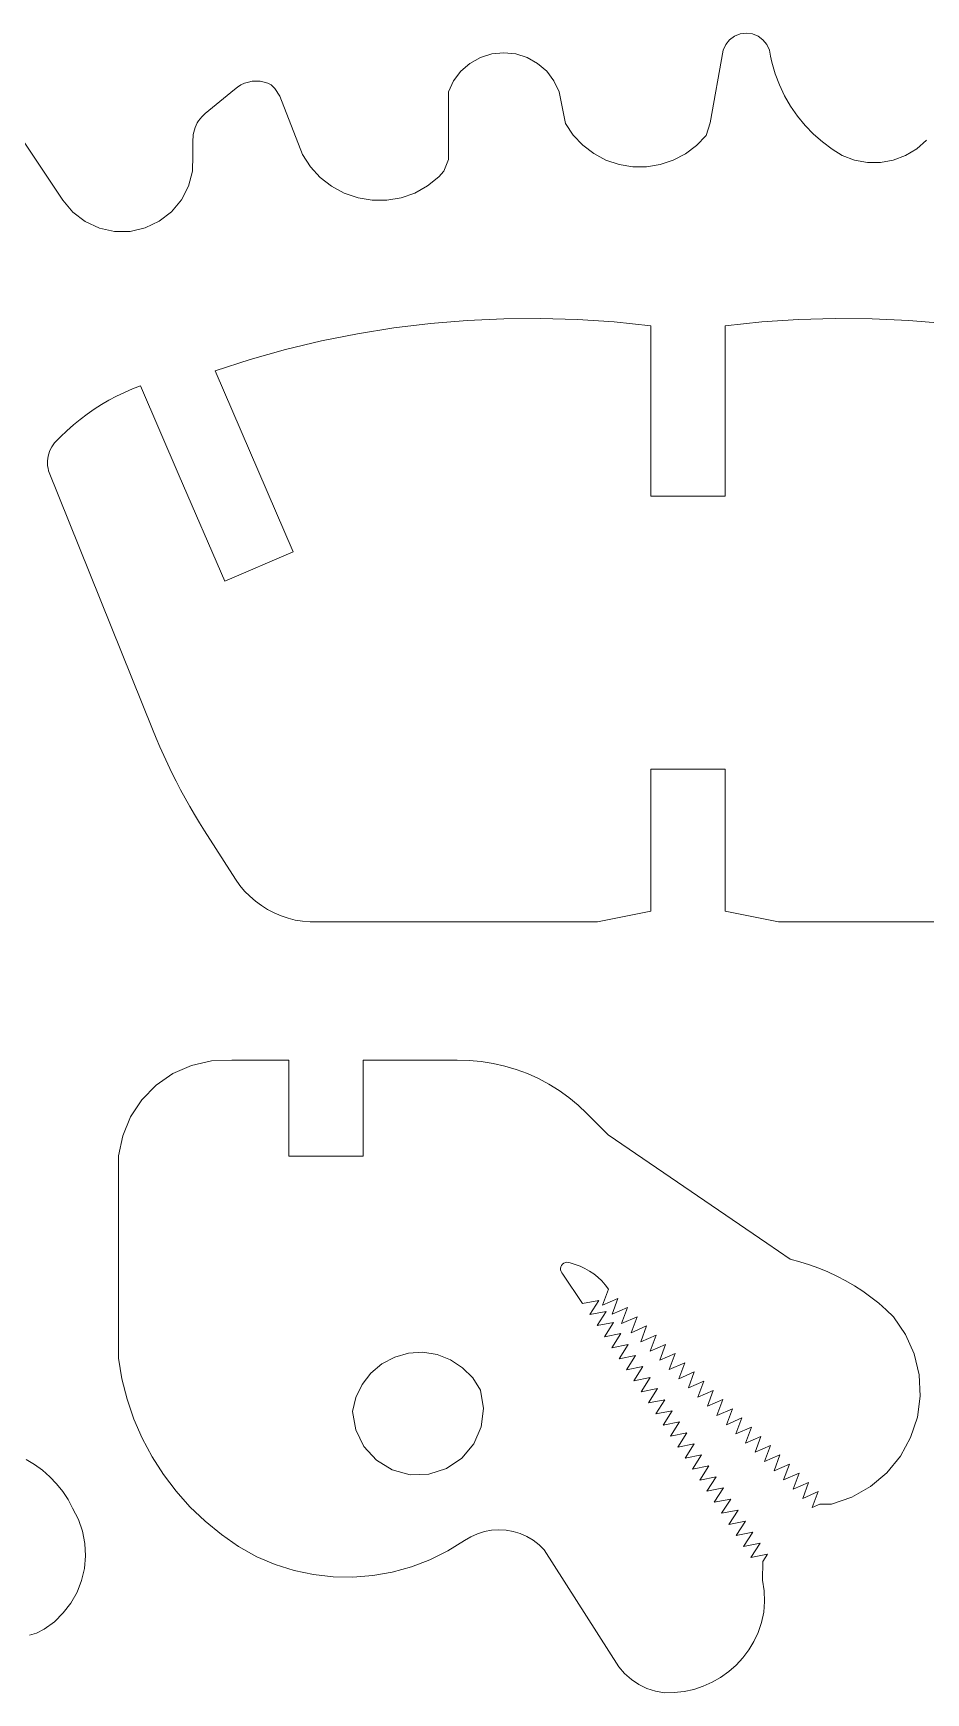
# Model space of a CAD drawing. Header units: millimetres. Extents: x -233 to 120, y -19 to 188.
# Drawn here: x -43.2 to -11.7, y 40.7 to 99.2 of the extents above; entities that cross this region are included whole.
import ezdxf

# ---------------------------------------------------------------- set-up
doc = ezdxf.new("R2010")
doc.units = ezdxf.units.MM
doc.header["$MEASUREMENT"] = 0
doc.layers.add('Layer 1', color=7, linetype='Continuous')

msp = doc.modelspace()

# ---------------------------------------------------------------- linework, layer by layer
at = {"layer": 'Layer 1', "lineweight": 9}
for points in [[(-18.7731, 98.7685), (-18.7731, 98.7685), (-18.6368, 98.9361), (-18.6368, 98.9361)], [(-18.6368, 98.9361), (-18.6368, 98.9361), (-18.4627, 99.0641), (-18.4627, 99.0641)], [(-18.4627, 99.0641), (-18.4627, 99.0641), (-18.262, 99.1444), (-18.262, 99.1444)], [(-18.262, 99.1444), (-18.262, 99.1444), (-18.0477, 99.1717), (-18.0477, 99.1717)], [(-18.0477, 99.1717), (-18.0477, 99.1717), (-17.8333, 99.1444), (-17.8333, 99.1444)], [(-17.8333, 99.1444), (-17.8333, 99.1444), (-17.6327, 99.0641), (-17.6327, 99.0641)], [(-17.6327, 99.0641), (-17.6327, 99.0641), (-17.4586, 98.9361), (-17.4586, 98.9361)], [(-17.4586, 98.9361), (-17.4586, 98.9361), (-17.3223, 98.7685), (-17.3223, 98.7685)], [(-27.783, 98.1067), (-27.783, 98.1067), (-27.4141, 98.3139), (-27.4141, 98.3139)], [(-27.4141, 98.3139), (-27.4141, 98.3139), (-27.0108, 98.4417), (-27.0108, 98.4417)], [(-27.0108, 98.4417), (-27.0108, 98.4417), (-26.5899, 98.485), (-26.5899, 98.485)], [(-26.5899, 98.485), (-26.5899, 98.485), (-26.1691, 98.4417), (-26.1691, 98.4417)], [(-26.1691, 98.4417), (-26.1691, 98.4417), (-25.7658, 98.3139), (-25.7658, 98.3139)], [(-25.7658, 98.3139), (-25.7658, 98.3139), (-25.3969, 98.1067), (-25.3969, 98.1067)], [(-19.317, 96.0103), (-19.317, 96.0103), (-18.8631, 98.572), (-18.8631, 98.572)], [(-18.8631, 98.572), (-18.8631, 98.572), (-18.7731, 98.7685), (-18.7731, 98.7685)], [(-17.3223, 98.7685), (-17.3223, 98.7685), (-17.2323, 98.572), (-17.2323, 98.572)], [(-17.2323, 98.572), (-17.2323, 98.572), (-17.1946, 98.3592), (-17.1946, 98.3592)], [(-17.1946, 98.3592), (-17.1946, 98.3592), (-17.1511, 98.15), (-17.1511, 98.15)], [(-28.3579, 97.4919), (-28.3579, 97.4919), (-28.102, 97.8288), (-28.102, 97.8288)], [(-28.102, 97.8288), (-28.102, 97.8288), (-27.783, 98.1067), (-27.783, 98.1067)], [(-25.3969, 98.1067), (-25.3969, 98.1067), (-25.0779, 97.8288), (-25.0779, 97.8288)], [(-25.0779, 97.8288), (-25.0779, 97.8288), (-24.822, 97.4919), (-24.822, 97.4919)], [(-17.1511, 98.15), (-17.1511, 98.15), (-17.0318, 97.7436), (-17.0318, 97.7436)], [(-17.0318, 97.7436), (-17.0318, 97.7436), (-16.8803, 97.348), (-16.8803, 97.348)], [(-37.1051, 96.3418), (-37.1051, 96.3418), (-36.0774, 97.185), (-36.0774, 97.185)], [(-36.0774, 97.185), (-36.0774, 97.185), (-35.9683, 97.2737), (-35.9683, 97.2737)], [(-35.9683, 97.2737), (-35.9683, 97.2737), (-35.8489, 97.3482), (-35.8489, 97.3482)], [(-35.8489, 97.3482), (-35.8489, 97.3482), (-35.7213, 97.4073), (-35.7213, 97.4073)], [(-35.7213, 97.4073), (-35.7213, 97.4073), (-35.5873, 97.4502), (-35.5873, 97.4502)], [(-35.5873, 97.4502), (-35.5873, 97.4502), (-35.4491, 97.4763), (-35.4491, 97.4763)], [(-35.4491, 97.4763), (-35.4491, 97.4763), (-35.3087, 97.485), (-35.3087, 97.485)], [(-35.3087, 97.485), (-35.3087, 97.485), (-35.1683, 97.4763), (-35.1683, 97.4763)], [(-35.1683, 97.4763), (-35.1683, 97.4763), (-35.0301, 97.4502), (-35.0301, 97.4502)], [(-35.0301, 97.4502), (-35.0301, 97.4502), (-34.8961, 97.4073), (-34.8961, 97.4073)], [(-34.8961, 97.4073), (-34.8961, 97.4073), (-34.7865, 97.3565), (-34.7865, 97.3565)], [(-34.7865, 97.3565), (-34.7865, 97.3565), (-34.6577, 97.2277), (-34.6577, 97.2277)], [(-34.4795, 96.9549), (-34.4795, 96.9549), (-34.6577, 97.2277), (-34.6577, 97.2277)], [(-28.5399, 97.11), (-28.5399, 97.11), (-28.3579, 97.4919), (-28.3579, 97.4919)], [(-28.5399, 94.7272), (-28.5399, 94.7272), (-28.5399, 97.11), (-28.5399, 97.11)], [(-24.822, 97.4919), (-24.822, 97.4919), (-24.6399, 97.11), (-24.6399, 97.11)], [(-24.6399, 97.11), (-24.6399, 97.11), (-24.4149, 95.985), (-24.4149, 95.985)], [(-16.8803, 97.348), (-16.8803, 97.348), (-16.6975, 96.9659), (-16.6975, 96.9659)], [(-34.4795, 96.9549), (-34.4795, 96.9549), (-33.6774, 94.8975), (-33.6774, 94.8975)], [(-16.6975, 96.9659), (-16.6975, 96.9659), (-16.4847, 96.5997), (-16.4847, 96.5997)], [(-16.4847, 96.5997), (-16.4847, 96.5997), (-16.2431, 96.2518), (-16.2431, 96.2518)], [(-37.4602, 95.8505), (-37.4602, 95.8505), (-37.4258, 95.931), (-37.4258, 95.931)], [(-37.4258, 95.931), (-37.4258, 95.931), (-37.3854, 96.0087), (-37.3854, 96.0087)], [(-37.3854, 96.0087), (-37.3854, 96.0087), (-37.3395, 96.0832), (-37.3395, 96.0832)], [(-37.3395, 96.0832), (-37.3395, 96.0832), (-37.2882, 96.1542), (-37.2882, 96.1542)], [(-37.2882, 96.1542), (-37.2882, 96.1542), (-37.2318, 96.2211), (-37.2318, 96.2211)], [(-37.2318, 96.2211), (-37.2318, 96.2211), (-37.1707, 96.2838), (-37.1707, 96.2838)], [(-37.1707, 96.2838), (-37.1707, 96.2838), (-37.1051, 96.3418), (-37.1051, 96.3418)], [(-24.4149, 95.985), (-24.4149, 95.985), (-24.1429, 95.5806), (-24.1429, 95.5806)], [(-19.4649, 95.5725), (-19.4649, 95.5725), (-19.317, 96.0103), (-19.317, 96.0103)], [(-16.2431, 96.2518), (-16.2431, 96.2518), (-15.9744, 95.9244), (-15.9744, 95.9244)], [(-15.9744, 95.9244), (-15.9744, 95.9244), (-15.6802, 95.6196), (-15.6802, 95.6196)], [(-43.5533, 95.4425), (-43.5533, 95.4425), (-42.1176, 93.289), (-42.1176, 93.289)], [(-37.5399, 95.4225), (-37.5399, 95.4225), (-37.5367, 95.51), (-37.5367, 95.51)], [(-37.5399, 94.86), (-37.5399, 94.86), (-37.5399, 95.4225), (-37.5399, 95.4225)], [(-37.5367, 95.51), (-37.5367, 95.51), (-37.5271, 95.597), (-37.5271, 95.597)], [(-37.5271, 95.597), (-37.5271, 95.597), (-37.511, 95.6831), (-37.511, 95.6831)], [(-37.511, 95.6831), (-37.511, 95.6831), (-37.4887, 95.7677), (-37.4887, 95.7677)], [(-37.4887, 95.7677), (-37.4887, 95.7677), (-37.4602, 95.8505), (-37.4602, 95.8505)], [(-24.1429, 95.5806), (-24.1429, 95.5806), (-23.809, 95.2256), (-23.809, 95.2256)], [(-19.8001, 95.2187), (-19.8001, 95.2187), (-19.4649, 95.5725), (-19.4649, 95.5725)], [(-15.6802, 95.6196), (-15.6802, 95.6196), (-15.3625, 95.3394), (-15.3625, 95.3394)], [(-15.3625, 95.3394), (-15.3625, 95.3394), (-15.0234, 95.0857), (-15.0234, 95.0857)], [(-12.0452, 95.0969), (-12.0452, 95.0969), (-11.7, 95.401), (-11.7, 95.401)], [(-37.5598, 94.3137), (-37.5598, 94.3137), (-37.5399, 94.86), (-37.5399, 94.86)], [(-33.6774, 94.8975), (-33.6774, 94.8975), (-33.4014, 94.4683), (-33.4014, 94.4683)], [(-23.809, 95.2256), (-23.809, 95.2256), (-23.4219, 94.9294), (-23.4219, 94.9294)], [(-23.4219, 94.9294), (-23.4219, 94.9294), (-22.9919, 94.6999), (-22.9919, 94.6999)], [(-20.619, 94.6959), (-20.619, 94.6959), (-20.1883, 94.9238), (-20.1883, 94.9238)], [(-20.1883, 94.9238), (-20.1883, 94.9238), (-19.8001, 95.2187), (-19.8001, 95.2187)], [(-15.0234, 95.0857), (-15.0234, 95.0857), (-14.6649, 94.86), (-14.6649, 94.86)], [(-14.6649, 94.86), (-14.6649, 94.86), (-14.2347, 94.6974), (-14.2347, 94.6974)], [(-12.8697, 94.6973), (-12.8697, 94.6973), (-12.4394, 94.8598), (-12.4394, 94.8598)], [(-12.4394, 94.8598), (-12.4394, 94.8598), (-12.0452, 95.0969), (-12.0452, 95.0969)], [(-37.6977, 93.7847), (-37.6977, 93.7847), (-37.5598, 94.3137), (-37.5598, 94.3137)], [(-33.4014, 94.4683), (-33.4014, 94.4683), (-33.0578, 94.091), (-33.0578, 94.091)], [(-28.8809, 94.1053), (-28.8809, 94.1053), (-28.7018, 94.3048), (-28.7018, 94.3048)], [(-28.7018, 94.3048), (-28.7018, 94.3048), (-28.5399, 94.7272), (-28.5399, 94.7272)], [(-22.9919, 94.6999), (-22.9919, 94.6999), (-22.5304, 94.5432), (-22.5304, 94.5432)], [(-22.5304, 94.5432), (-22.5304, 94.5432), (-22.0496, 94.4634), (-22.0496, 94.4634)], [(-22.0496, 94.4634), (-22.0496, 94.4634), (-21.5622, 94.4625), (-21.5622, 94.4625)], [(-21.5622, 94.4625), (-21.5622, 94.4625), (-21.0811, 94.5407), (-21.0811, 94.5407)], [(-21.0811, 94.5407), (-21.0811, 94.5407), (-20.619, 94.6959), (-20.619, 94.6959)], [(-14.2347, 94.6974), (-14.2347, 94.6974), (-13.7822, 94.6148), (-13.7822, 94.6148)], [(-13.7822, 94.6148), (-13.7822, 94.6148), (-13.3222, 94.6148), (-13.3222, 94.6148)], [(-13.3222, 94.6148), (-13.3222, 94.6148), (-12.8697, 94.6973), (-12.8697, 94.6973)], [(-37.9473, 93.2983), (-37.9473, 93.2983), (-37.6977, 93.7847), (-37.6977, 93.7847)], [(-33.0578, 94.091), (-33.0578, 94.091), (-32.6562, 93.7761), (-32.6562, 93.7761)], [(-32.6562, 93.7761), (-32.6562, 93.7761), (-32.2079, 93.5323), (-32.2079, 93.5323)], [(-29.727, 93.5409), (-29.727, 93.5409), (-29.2803, 93.7877), (-29.2803, 93.7877)], [(-29.2803, 93.7877), (-29.2803, 93.7877), (-28.8809, 94.1053), (-28.8809, 94.1053)], [(-42.1176, 93.289), (-42.1176, 93.289), (-41.7665, 92.87), (-41.7665, 92.87)], [(-38.2965, 92.8778), (-38.2965, 92.8778), (-37.9473, 93.2983), (-37.9473, 93.2983)], [(-32.2079, 93.5323), (-32.2079, 93.5323), (-31.7252, 93.3666), (-31.7252, 93.3666)], [(-31.7252, 93.3666), (-31.7252, 93.3666), (-31.2217, 93.2834), (-31.2217, 93.2834)], [(-31.2217, 93.2834), (-31.2217, 93.2834), (-30.7114, 93.2852), (-30.7114, 93.2852)], [(-30.7114, 93.2852), (-30.7114, 93.2852), (-30.2085, 93.3718), (-30.2085, 93.3718)], [(-30.2085, 93.3718), (-30.2085, 93.3718), (-29.727, 93.5409), (-29.727, 93.5409)], [(-41.7665, 92.87), (-41.7665, 92.87), (-41.3328, 92.5372), (-41.3328, 92.5372)], [(-41.3328, 92.5372), (-41.3328, 92.5372), (-40.8372, 92.3066), (-40.8372, 92.3066)], [(-39.2233, 92.3102), (-39.2233, 92.3102), (-38.7287, 92.5431), (-38.7287, 92.5431)], [(-38.7287, 92.5431), (-38.7287, 92.5431), (-38.2965, 92.8778), (-38.2965, 92.8778)], [(-40.8372, 92.3066), (-40.8372, 92.3066), (-40.3033, 92.1891), (-40.3033, 92.1891)], [(-40.3033, 92.1891), (-40.3033, 92.1891), (-39.7566, 92.1903), (-39.7566, 92.1903)], [(-39.7566, 92.1903), (-39.7566, 92.1903), (-39.2233, 92.3102), (-39.2233, 92.3102)], [(-30.4639, 88.7874), (-30.4639, 88.7874), (-29.177, 88.9446), (-29.177, 88.9446)], [(-29.177, 88.9446), (-29.177, 88.9446), (-27.8851, 89.053), (-27.8851, 89.053)], [(-27.8851, 89.053), (-27.8851, 89.053), (-26.59, 89.1125), (-26.59, 89.1125)], [(-26.59, 89.1125), (-26.59, 89.1125), (-25.2936, 89.1229), (-25.2936, 89.1229)], [(-25.2936, 89.1229), (-25.2936, 89.1229), (-23.9977, 89.0842), (-23.9977, 89.0842)], [(-23.9977, 89.0842), (-23.9977, 89.0842), (-22.7042, 88.9965), (-22.7042, 88.9965)], [(-22.7042, 88.9965), (-22.7042, 88.9965), (-21.4149, 88.86), (-21.4149, 88.86)], [(-17.5007, 88.9965), (-17.5007, 88.9965), (-18.7899, 88.86), (-18.7899, 88.86)], [(-16.2072, 89.0842), (-16.2072, 89.0842), (-17.5007, 88.9965), (-17.5007, 88.9965)], [(-14.9113, 89.1229), (-14.9113, 89.1229), (-16.2072, 89.0842), (-16.2072, 89.0842)], [(-13.6149, 89.1125), (-13.6149, 89.1125), (-14.9113, 89.1229), (-14.9113, 89.1229)], [(-12.3198, 89.053), (-12.3198, 89.053), (-13.6149, 89.1125), (-13.6149, 89.1125)], [(-11.0279, 88.9446), (-11.0279, 88.9446), (-12.3198, 89.053), (-12.3198, 89.053)], [(-34.276, 88.0255), (-34.276, 88.0255), (-33.0152, 88.3275), (-33.0152, 88.3275)], [(-33.0152, 88.3275), (-33.0152, 88.3275), (-31.7439, 88.5816), (-31.7439, 88.5816)], [(-31.7439, 88.5816), (-31.7439, 88.5816), (-30.4639, 88.7874), (-30.4639, 88.7874)], [(-21.4149, 82.86), (-21.4149, 82.86), (-21.4149, 88.86), (-21.4149, 88.86)], [(-18.7899, 82.86), (-18.7899, 82.86), (-18.7899, 88.86), (-18.7899, 88.86)], [(-35.5244, 87.676), (-35.5244, 87.676), (-34.276, 88.0255), (-34.276, 88.0255)], [(-36.7587, 87.2795), (-36.7587, 87.2795), (-35.5244, 87.676), (-35.5244, 87.676)], [(-36.7587, 87.2795), (-36.7587, 87.2795), (-34.0049, 80.9004), (-34.0049, 80.9004)], [(-39.6736, 86.6377), (-39.6736, 86.6377), (-39.9535, 86.515), (-39.9535, 86.515)], [(-39.3891, 86.7496), (-39.3891, 86.7496), (-39.6736, 86.6377), (-39.6736, 86.6377)], [(-38.0274, 83.5725), (-38.0274, 83.5725), (-39.3891, 86.7496), (-39.3891, 86.7496)], [(-40.7618, 86.0831), (-40.7618, 86.0831), (-41.0195, 85.9187), (-41.0195, 85.9187)], [(-40.498, 86.2374), (-40.498, 86.2374), (-40.7618, 86.0831), (-40.7618, 86.0831)], [(-40.2284, 86.3815), (-40.2284, 86.3815), (-40.498, 86.2374), (-40.498, 86.2374)], [(-39.9535, 86.515), (-39.9535, 86.515), (-40.2284, 86.3815), (-40.2284, 86.3815)], [(-41.5147, 85.5605), (-41.5147, 85.5605), (-41.7516, 85.3674), (-41.7516, 85.3674)], [(-41.2706, 85.7444), (-41.2706, 85.7444), (-41.5147, 85.5605), (-41.5147, 85.5605)], [(-41.0195, 85.9187), (-41.0195, 85.9187), (-41.2706, 85.7444), (-41.2706, 85.7444)], [(-42.202, 84.9543), (-42.202, 84.9543), (-42.4149, 84.735), (-42.4149, 84.735)], [(-41.9808, 85.1652), (-41.9808, 85.1652), (-42.202, 84.9543), (-42.202, 84.9543)], [(-41.7516, 85.3674), (-41.7516, 85.3674), (-41.9808, 85.1652), (-41.9808, 85.1652)], [(-42.6568, 84.1867), (-42.6568, 84.1867), (-42.642, 84.2722), (-42.642, 84.2722)], [(-42.642, 84.2722), (-42.642, 84.2722), (-42.6204, 84.3562), (-42.6204, 84.3562)], [(-42.6204, 84.3562), (-42.6204, 84.3562), (-42.592, 84.4382), (-42.592, 84.4382)], [(-42.592, 84.4382), (-42.592, 84.4382), (-42.557, 84.5176), (-42.557, 84.5176)], [(-42.557, 84.5176), (-42.557, 84.5176), (-42.5156, 84.5938), (-42.5156, 84.5938)], [(-42.5156, 84.5938), (-42.5156, 84.5938), (-42.4682, 84.6665), (-42.4682, 84.6665)], [(-42.4682, 84.6665), (-42.4682, 84.6665), (-42.4149, 84.735), (-42.4149, 84.735)], [(-42.6651, 84.0135), (-42.6651, 84.0135), (-42.6644, 84.1002), (-42.6644, 84.1002)], [(-42.6586, 83.927), (-42.6586, 83.927), (-42.6651, 84.0135), (-42.6651, 84.0135)], [(-42.6644, 84.1002), (-42.6644, 84.1002), (-42.6568, 84.1867), (-42.6568, 84.1867)], [(-42.6451, 83.8413), (-42.6451, 83.8413), (-42.6586, 83.927), (-42.6586, 83.927)], [(-42.6246, 83.7569), (-42.6246, 83.7569), (-42.6451, 83.8413), (-42.6451, 83.8413)], [(-42.6246, 83.7569), (-42.6246, 83.7569), (-38.9649, 74.6475), (-38.9649, 74.6475)], [(-36.4149, 79.86), (-36.4149, 79.86), (-38.0274, 83.5725), (-38.0274, 83.5725)], [(-18.7899, 82.86), (-18.7899, 82.86), (-21.4149, 82.86), (-21.4149, 82.86)], [(-34.0049, 80.9004), (-34.0049, 80.9004), (-36.4149, 79.86), (-36.4149, 79.86)], [(-38.8377, 74.3366), (-38.8377, 74.3366), (-38.9649, 74.6475), (-38.9649, 74.6475)], [(-38.7057, 74.0277), (-38.7057, 74.0277), (-38.8377, 74.3366), (-38.8377, 74.3366)], [(-38.5688, 73.721), (-38.5688, 73.721), (-38.7057, 74.0277), (-38.7057, 74.0277)], [(-38.4272, 73.4163), (-38.4272, 73.4163), (-38.5688, 73.721), (-38.5688, 73.721)], [(-38.2809, 73.114), (-38.2809, 73.114), (-38.4272, 73.4163), (-38.4272, 73.4163)], [(-38.1299, 72.8139), (-38.1299, 72.8139), (-38.2809, 73.114), (-38.2809, 73.114)], [(-21.4149, 73.243), (-21.4149, 73.243), (-18.7899, 73.243), (-18.7899, 73.243)], [(-21.4149, 68.235), (-21.4149, 68.235), (-21.4149, 73.243), (-21.4149, 73.243)], [(-18.7899, 68.235), (-18.7899, 68.235), (-18.7899, 73.243), (-18.7899, 73.243)], [(-37.9742, 72.5163), (-37.9742, 72.5163), (-38.1299, 72.8139), (-38.1299, 72.8139)], [(-37.8139, 72.2211), (-37.8139, 72.2211), (-37.9742, 72.5163), (-37.9742, 72.5163)], [(-37.6491, 71.9284), (-37.6491, 71.9284), (-37.8139, 72.2211), (-37.8139, 72.2211)], [(-37.4797, 71.6383), (-37.4797, 71.6383), (-37.6491, 71.9284), (-37.6491, 71.9284)], [(-37.3058, 71.3509), (-37.3058, 71.3509), (-37.4797, 71.6383), (-37.4797, 71.6383)], [(-37.1274, 71.0662), (-37.1274, 71.0662), (-37.3058, 71.3509), (-37.3058, 71.3509)], [(-37.1274, 71.0662), (-37.1274, 71.0662), (-36.0399, 69.36), (-36.0399, 69.36)], [(-36.0399, 69.36), (-36.0399, 69.36), (-35.8882, 69.147), (-35.8882, 69.147)], [(-35.8882, 69.147), (-35.8882, 69.147), (-35.7203, 68.9466), (-35.7203, 68.9466)], [(-35.7203, 68.9466), (-35.7203, 68.9466), (-35.5371, 68.76), (-35.5371, 68.76)], [(-35.5371, 68.76), (-35.5371, 68.76), (-35.3398, 68.5884), (-35.3398, 68.5884)], [(-35.3398, 68.5884), (-35.3398, 68.5884), (-35.1296, 68.4329), (-35.1296, 68.4329)], [(-35.1296, 68.4329), (-35.1296, 68.4329), (-34.9078, 68.2943), (-34.9078, 68.2943)], [(-34.6759, 68.1736), (-34.6759, 68.1736), (-34.9078, 68.2943), (-34.9078, 68.2943)], [(-34.6759, 68.1736), (-34.6759, 68.1736), (-34.4351, 68.0715), (-34.4351, 68.0715)], [(-34.4351, 68.0715), (-34.4351, 68.0715), (-34.1871, 67.9887), (-34.1871, 67.9887)], [(-34.1871, 67.9887), (-34.1871, 67.9887), (-33.9334, 67.9255), (-33.9334, 67.9255)], [(-33.9334, 67.9255), (-33.9334, 67.9255), (-33.6755, 67.8826), (-33.6755, 67.8826)], [(-33.6755, 67.8826), (-33.6755, 67.8826), (-33.4149, 67.86), (-33.4149, 67.86)], [(-33.4149, 67.86), (-33.4149, 67.86), (-23.2899, 67.86), (-23.2899, 67.86)], [(-23.2899, 67.86), (-23.2899, 67.86), (-21.4149, 68.235), (-21.4149, 68.235)], [(-16.9149, 67.86), (-16.9149, 67.86), (-18.7899, 68.235), (-18.7899, 68.235)], [(-16.9149, 67.86), (-16.9149, 67.86), (-6.7899, 67.86), (-6.7899, 67.86)], [(-37.5881, 62.8021), (-37.5881, 62.8021), (-38.2465, 62.5126), (-38.2465, 62.5126)], [(-36.8868, 62.9616), (-36.8868, 62.9616), (-37.5881, 62.8021), (-37.5881, 62.8021)], [(-36.1679, 62.985), (-36.1679, 62.985), (-36.8868, 62.9616), (-36.8868, 62.9616)], [(-36.1679, 62.985), (-36.1679, 62.985), (-34.1649, 62.985), (-34.1649, 62.985)], [(-34.1649, 59.61), (-34.1649, 59.61), (-34.1649, 62.985), (-34.1649, 62.985)], [(-28.2274, 62.985), (-28.2274, 62.985), (-31.5399, 62.985), (-31.5399, 62.985)], [(-31.5399, 62.985), (-31.5399, 62.985), (-31.5399, 59.61), (-31.5399, 59.61)], [(-27.8052, 62.9761), (-27.8052, 62.9761), (-28.2274, 62.985), (-28.2274, 62.985)], [(-27.3846, 62.939), (-27.3846, 62.939), (-27.8052, 62.9761), (-27.8052, 62.9761)], [(-26.9674, 62.8737), (-26.9674, 62.8737), (-27.3846, 62.939), (-27.3846, 62.939)], [(-26.5555, 62.7806), (-26.5555, 62.7806), (-26.9674, 62.8737), (-26.9674, 62.8737)], [(-26.1507, 62.6602), (-26.1507, 62.6602), (-26.5555, 62.7806), (-26.5555, 62.7806)], [(-25.755, 62.5128), (-25.755, 62.5128), (-26.1507, 62.6602), (-26.1507, 62.6602)], [(-38.838, 62.1033), (-38.838, 62.1033), (-39.3411, 61.5893), (-39.3411, 61.5893)], [(-38.2465, 62.5126), (-38.2465, 62.5126), (-38.838, 62.1033), (-38.838, 62.1033)], [(-25.37, 62.3393), (-25.37, 62.3393), (-25.755, 62.5128), (-25.755, 62.5128)], [(-24.9975, 62.1404), (-24.9975, 62.1404), (-25.37, 62.3393), (-25.37, 62.3393)], [(-24.6391, 61.9169), (-24.6391, 61.9169), (-24.9975, 62.1404), (-24.9975, 62.1404)], [(-39.3411, 61.5893), (-39.3411, 61.5893), (-39.7375, 60.9891), (-39.7375, 60.9891)], [(-24.2966, 61.6699), (-24.2966, 61.6699), (-24.6391, 61.9169), (-24.6391, 61.9169)], [(-23.9714, 61.4006), (-23.9714, 61.4006), (-24.2966, 61.6699), (-24.2966, 61.6699)], [(-23.6649, 61.11), (-23.6649, 61.11), (-23.9714, 61.4006), (-23.9714, 61.4006)], [(-39.7375, 60.9891), (-39.7375, 60.9891), (-40.0128, 60.3246), (-40.0128, 60.3246)], [(-22.9149, 60.36), (-22.9149, 60.36), (-23.6649, 61.11), (-23.6649, 61.11)], [(-40.0128, 60.3246), (-40.0128, 60.3246), (-40.157, 59.62), (-40.157, 59.62)], [(-17.3274, 56.535), (-17.3274, 56.535), (-22.9149, 60.36), (-22.9149, 60.36)], [(-40.157, 59.62), (-40.157, 59.62), (-40.1649, 58.9008), (-40.1649, 58.9008)], [(-31.5399, 59.61), (-31.5399, 59.61), (-34.1649, 59.61), (-34.1649, 59.61)], [(-40.1649, 58.9008), (-40.1649, 58.9008), (-40.1649, 52.485), (-40.1649, 52.485)], [(-16.5024, 55.9725), (-16.5024, 55.9725), (-17.3274, 56.535), (-17.3274, 56.535)], [(-24.5775, 55.707), (-24.5775, 55.707), (-24.5893, 55.6519), (-24.5893, 55.6519)], [(-24.5893, 55.6519), (-24.5893, 55.6519), (-24.5877, 55.5955), (-24.5877, 55.5955)], [(-24.5877, 55.5955), (-24.5877, 55.5955), (-24.5728, 55.5411), (-24.5728, 55.5411)], [(-24.5528, 55.7577), (-24.5528, 55.7577), (-24.5775, 55.707), (-24.5775, 55.707)], [(-24.5169, 55.8011), (-24.5169, 55.8011), (-24.5528, 55.7577), (-24.5528, 55.7577)], [(-24.4716, 55.8347), (-24.4716, 55.8347), (-24.5169, 55.8011), (-24.5169, 55.8011)], [(-24.4197, 55.8566), (-24.4197, 55.8566), (-24.4716, 55.8347), (-24.4716, 55.8347)], [(-24.364, 55.8655), (-24.364, 55.8655), (-24.4197, 55.8566), (-24.4197, 55.8566)], [(-24.3078, 55.861), (-24.3078, 55.861), (-24.364, 55.8655), (-24.364, 55.8655)], [(-24.2543, 55.8432), (-24.2543, 55.8432), (-24.3078, 55.861), (-24.3078, 55.861)], [(-24.0752, 55.793), (-24.0752, 55.793), (-24.2543, 55.8432), (-24.2543, 55.8432)], [(-23.9007, 55.7285), (-23.9007, 55.7285), (-24.0752, 55.793), (-24.0752, 55.793)], [(-23.732, 55.6499), (-23.732, 55.6499), (-23.9007, 55.7285), (-23.9007, 55.7285)], [(-23.5703, 55.5578), (-23.5703, 55.5578), (-23.732, 55.6499), (-23.732, 55.6499)], [(-23.4167, 55.4528), (-23.4167, 55.4528), (-23.5703, 55.5578), (-23.5703, 55.5578)], [(-16.1621, 55.8848), (-16.1621, 55.8848), (-16.5024, 55.9725), (-16.5024, 55.9725)], [(-15.8262, 55.7815), (-15.8262, 55.7815), (-16.1621, 55.8848), (-16.1621, 55.8848)], [(-15.4955, 55.6626), (-15.4955, 55.6626), (-15.8262, 55.7815), (-15.8262, 55.7815)], [(-15.1706, 55.5284), (-15.1706, 55.5284), (-15.4955, 55.6626), (-15.4955, 55.6626)], [(-24.5728, 55.5411), (-24.5728, 55.5411), (-24.5454, 55.4919), (-24.5454, 55.4919)], [(-24.5454, 55.4919), (-24.5454, 55.4919), (-24.5071, 55.4506), (-24.5071, 55.4506)], [(-23.8171, 54.4104), (-23.8171, 54.4104), (-24.5071, 55.4506), (-24.5071, 55.4506)], [(-23.2722, 55.3357), (-23.2722, 55.3357), (-23.4167, 55.4528), (-23.4167, 55.4528)], [(-23.1376, 55.2072), (-23.1376, 55.2072), (-23.2722, 55.3357), (-23.2722, 55.3357)], [(-23.014, 55.0681), (-23.014, 55.0681), (-23.1376, 55.2072), (-23.1376, 55.2072)], [(-22.9022, 54.9194), (-22.9022, 54.9194), (-23.014, 55.0681), (-23.014, 55.0681)], [(-14.8524, 55.3793), (-14.8524, 55.3793), (-15.1706, 55.5284), (-15.1706, 55.5284)], [(-14.5414, 55.2156), (-14.5414, 55.2156), (-14.8524, 55.3793), (-14.8524, 55.3793)], [(-14.2384, 55.0375), (-14.2384, 55.0375), (-14.5414, 55.2156), (-14.5414, 55.2156)], [(-13.944, 54.8456), (-13.944, 54.8456), (-14.2384, 55.0375), (-14.2384, 55.0375)], [(-23.2356, 54.5249), (-23.2356, 54.5249), (-23.8171, 54.4104), (-23.8171, 54.4104)], [(-23.5591, 54.0214), (-23.5591, 54.0214), (-23.2356, 54.5249), (-23.2356, 54.5249)], [(-23.1097, 54.3581), (-23.1097, 54.3581), (-22.9022, 54.9194), (-22.9022, 54.9194)], [(-22.5665, 54.5951), (-22.5665, 54.5951), (-23.1097, 54.3581), (-23.1097, 54.3581)], [(-22.774, 54.0338), (-22.774, 54.0338), (-22.5665, 54.5951), (-22.5665, 54.5951)], [(-13.6588, 54.6401), (-13.6588, 54.6401), (-13.944, 54.8456), (-13.944, 54.8456)], [(-13.3836, 54.4217), (-13.3836, 54.4217), (-13.6588, 54.6401), (-13.6588, 54.6401)], [(-13.1187, 54.1906), (-13.1187, 54.1906), (-13.3836, 54.4217), (-13.3836, 54.4217)], [(-22.9776, 54.136), (-22.9776, 54.136), (-23.5591, 54.0214), (-23.5591, 54.0214)], [(-23.3011, 53.6325), (-23.3011, 53.6325), (-22.9776, 54.136), (-22.9776, 54.136)], [(-22.2308, 54.2709), (-22.2308, 54.2709), (-22.774, 54.0338), (-22.774, 54.0338)], [(-22.4384, 53.7095), (-22.4384, 53.7095), (-22.2308, 54.2709), (-22.2308, 54.2709)], [(-21.8951, 53.9466), (-21.8951, 53.9466), (-22.4384, 53.7095), (-22.4384, 53.7095)], [(-22.1027, 53.3852), (-22.1027, 53.3852), (-21.8951, 53.9466), (-21.8951, 53.9466)], [(-12.8649, 53.9475), (-12.8649, 53.9475), (-13.1187, 54.1906), (-13.1187, 54.1906)], [(-12.4378, 53.3265), (-12.4378, 53.3265), (-12.8649, 53.9475), (-12.8649, 53.9475)], [(-22.7196, 53.7471), (-22.7196, 53.7471), (-23.3011, 53.6325), (-23.3011, 53.6325)], [(-23.0431, 53.2435), (-23.0431, 53.2435), (-22.7196, 53.7471), (-22.7196, 53.7471)], [(-22.4616, 53.3581), (-22.4616, 53.3581), (-23.0431, 53.2435), (-23.0431, 53.2435)], [(-22.7851, 52.8546), (-22.7851, 52.8546), (-22.4616, 53.3581), (-22.4616, 53.3581)], [(-21.5595, 53.6223), (-21.5595, 53.6223), (-22.1027, 53.3852), (-22.1027, 53.3852)], [(-21.767, 53.0609), (-21.767, 53.0609), (-21.5595, 53.6223), (-21.5595, 53.6223)], [(-21.2238, 53.298), (-21.2238, 53.298), (-21.767, 53.0609), (-21.767, 53.0609)], [(-21.4313, 52.7366), (-21.4313, 52.7366), (-21.2238, 53.298), (-21.2238, 53.298)], [(-12.1316, 52.6377), (-12.1316, 52.6377), (-12.4378, 53.3265), (-12.4378, 53.3265)], [(-29.9447, 52.6633), (-29.9447, 52.6633), (-30.4334, 52.527), (-30.4334, 52.527)], [(-29.4381, 52.6929), (-29.4381, 52.6929), (-29.9447, 52.6633), (-29.9447, 52.6633)], [(-28.9368, 52.6144), (-28.9368, 52.6144), (-29.4381, 52.6929), (-29.4381, 52.6929)], [(-22.2036, 52.9692), (-22.2036, 52.9692), (-22.7851, 52.8546), (-22.7851, 52.8546)], [(-22.5271, 52.4657), (-22.5271, 52.4657), (-22.2036, 52.9692), (-22.2036, 52.9692)], [(-20.8881, 52.9737), (-20.8881, 52.9737), (-21.4313, 52.7366), (-21.4313, 52.7366)], [(-21.0956, 52.4124), (-21.0956, 52.4124), (-20.8881, 52.9737), (-20.8881, 52.9737)], [(-20.5524, 52.6494), (-20.5524, 52.6494), (-21.0956, 52.4124), (-21.0956, 52.4124)], [(-20.76, 52.0881), (-20.76, 52.0881), (-20.5524, 52.6494), (-20.5524, 52.6494)], [(-11.9568, 51.9045), (-11.9568, 51.9045), (-12.1316, 52.6377), (-12.1316, 52.6377)], [(-40.1649, 52.485), (-40.1649, 52.485), (-40.0404, 51.757), (-40.0404, 51.757)], [(-30.8822, 52.2902), (-30.8822, 52.2902), (-31.2705, 51.9636), (-31.2705, 51.9636)], [(-30.4334, 52.527), (-30.4334, 52.527), (-30.8822, 52.2902), (-30.8822, 52.2902)], [(-28.4635, 52.4314), (-28.4635, 52.4314), (-28.9368, 52.6144), (-28.9368, 52.6144)], [(-28.0398, 52.1523), (-28.0398, 52.1523), (-28.4635, 52.4314), (-28.4635, 52.4314)], [(-27.6849, 51.7896), (-27.6849, 51.7896), (-28.0398, 52.1523), (-28.0398, 52.1523)], [(-21.9456, 52.5802), (-21.9456, 52.5802), (-22.5271, 52.4657), (-22.5271, 52.4657)], [(-22.2691, 52.0767), (-22.2691, 52.0767), (-21.9456, 52.5802), (-21.9456, 52.5802)], [(-21.6876, 52.1913), (-21.6876, 52.1913), (-22.2691, 52.0767), (-22.2691, 52.0767)], [(-22.0111, 51.6878), (-22.0111, 51.6878), (-21.6876, 52.1913), (-21.6876, 52.1913)], [(-20.2168, 52.3252), (-20.2168, 52.3252), (-20.76, 52.0881), (-20.76, 52.0881)], [(-20.4243, 51.7638), (-20.4243, 51.7638), (-20.2168, 52.3252), (-20.2168, 52.3252)], [(-40.0404, 51.757), (-40.0404, 51.757), (-39.8582, 51.0413), (-39.8582, 51.0413)], [(-31.5808, 51.5621), (-31.5808, 51.5621), (-31.7989, 51.104), (-31.7989, 51.104)], [(-31.2705, 51.9636), (-31.2705, 51.9636), (-31.5808, 51.5621), (-31.5808, 51.5621)], [(-27.4149, 51.36), (-27.4149, 51.36), (-27.6849, 51.7896), (-27.6849, 51.7896)], [(-21.4296, 51.8023), (-21.4296, 51.8023), (-22.0111, 51.6878), (-22.0111, 51.6878)], [(-21.7532, 51.2988), (-21.7532, 51.2988), (-21.4296, 51.8023), (-21.4296, 51.8023)], [(-19.8811, 52.0009), (-19.8811, 52.0009), (-20.4243, 51.7638), (-20.4243, 51.7638)], [(-20.0886, 51.4395), (-20.0886, 51.4395), (-19.8811, 52.0009), (-19.8811, 52.0009)], [(-19.5454, 51.6766), (-19.5454, 51.6766), (-20.0886, 51.4395), (-20.0886, 51.4395)], [(-19.7529, 51.1152), (-19.7529, 51.1152), (-19.5454, 51.6766), (-19.5454, 51.6766)], [(-11.9194, 51.1516), (-11.9194, 51.1516), (-11.9568, 51.9045), (-11.9568, 51.9045)], [(-39.8582, 51.0413), (-39.8582, 51.0413), (-39.6195, 50.3423), (-39.6195, 50.3423)], [(-31.7989, 51.104), (-31.7989, 51.104), (-31.9149, 50.61), (-31.9149, 50.61)], [(-27.309, 50.714), (-27.309, 50.714), (-27.4149, 51.36), (-27.4149, 51.36)], [(-21.1716, 51.4134), (-21.1716, 51.4134), (-21.7532, 51.2988), (-21.7532, 51.2988)], [(-21.4952, 50.9099), (-21.4952, 50.9099), (-21.1716, 51.4134), (-21.1716, 51.4134)], [(-20.9137, 51.0245), (-20.9137, 51.0245), (-21.4952, 50.9099), (-21.4952, 50.9099)], [(-21.2372, 50.5209), (-21.2372, 50.5209), (-20.9137, 51.0245), (-20.9137, 51.0245)], [(-19.2097, 51.3523), (-19.2097, 51.3523), (-19.7529, 51.1152), (-19.7529, 51.1152)], [(-19.4173, 50.791), (-19.4173, 50.791), (-19.2097, 51.3523), (-19.2097, 51.3523)], [(-18.8741, 51.028), (-18.8741, 51.028), (-19.4173, 50.791), (-19.4173, 50.791)], [(-19.0816, 50.4667), (-19.0816, 50.4667), (-18.8741, 51.028), (-18.8741, 51.028)], [(-12.0205, 50.4047), (-12.0205, 50.4047), (-11.9194, 51.1516), (-11.9194, 51.1516)], [(-39.6195, 50.3423), (-39.6195, 50.3423), (-39.3259, 49.6646), (-39.3259, 49.6646)], [(-31.9149, 50.61), (-31.9149, 50.61), (-31.8057, 49.9646), (-31.8057, 49.9646)], [(-27.389, 50.0643), (-27.389, 50.0643), (-27.309, 50.714), (-27.309, 50.714)], [(-20.6557, 50.6355), (-20.6557, 50.6355), (-21.2372, 50.5209), (-21.2372, 50.5209)], [(-20.9792, 50.132), (-20.9792, 50.132), (-20.6557, 50.6355), (-20.6557, 50.6355)], [(-18.5384, 50.7038), (-18.5384, 50.7038), (-19.0816, 50.4667), (-19.0816, 50.4667)], [(-18.7459, 50.1424), (-18.7459, 50.1424), (-18.5384, 50.7038), (-18.5384, 50.7038)], [(-18.2027, 50.3795), (-18.2027, 50.3795), (-18.7459, 50.1424), (-18.7459, 50.1424)], [(-18.4102, 49.8181), (-18.4102, 49.8181), (-18.2027, 50.3795), (-18.2027, 50.3795)], [(-12.2567, 49.6889), (-12.2567, 49.6889), (-12.0205, 50.4047), (-12.0205, 50.4047)], [(-31.8057, 49.9646), (-31.8057, 49.9646), (-31.5193, 49.376), (-31.5193, 49.376)], [(-27.6486, 49.4634), (-27.6486, 49.4634), (-27.389, 50.0643), (-27.389, 50.0643)], [(-20.3977, 50.2466), (-20.3977, 50.2466), (-20.9792, 50.132), (-20.9792, 50.132)], [(-20.7212, 49.7431), (-20.7212, 49.7431), (-20.3977, 50.2466), (-20.3977, 50.2466)], [(-20.1397, 49.8576), (-20.1397, 49.8576), (-20.7212, 49.7431), (-20.7212, 49.7431)], [(-20.4632, 49.3541), (-20.4632, 49.3541), (-20.1397, 49.8576), (-20.1397, 49.8576)], [(-17.867, 50.0552), (-17.867, 50.0552), (-18.4102, 49.8181), (-18.4102, 49.8181)], [(-18.0746, 49.4938), (-18.0746, 49.4938), (-17.867, 50.0552), (-17.867, 50.0552)], [(-17.5314, 49.7309), (-17.5314, 49.7309), (-18.0746, 49.4938), (-18.0746, 49.4938)], [(-17.7389, 49.1696), (-17.7389, 49.1696), (-17.5314, 49.7309), (-17.5314, 49.7309)], [(-39.3259, 49.6646), (-39.3259, 49.6646), (-38.9792, 49.0125), (-38.9792, 49.0125)], [(-31.5193, 49.376), (-31.5193, 49.376), (-31.0789, 48.8917), (-31.0789, 48.8917)], [(-28.0667, 48.9597), (-28.0667, 48.9597), (-27.6486, 49.4634), (-27.6486, 49.4634)], [(-19.8817, 49.4687), (-19.8817, 49.4687), (-20.4632, 49.3541), (-20.4632, 49.3541)], [(-20.2052, 48.9652), (-20.2052, 48.9652), (-19.8817, 49.4687), (-19.8817, 49.4687)], [(-17.1957, 49.4066), (-17.1957, 49.4066), (-17.7389, 49.1696), (-17.7389, 49.1696)], [(-17.4032, 48.8453), (-17.4032, 48.8453), (-17.1957, 49.4066), (-17.1957, 49.4066)], [(-12.6201, 49.0285), (-12.6201, 49.0285), (-12.2567, 49.6889), (-12.2567, 49.6889)], [(-43.1209, 48.7405), (-43.1209, 48.7405), (-43.4181, 48.916), (-43.4181, 48.916)], [(-42.8409, 48.5385), (-42.8409, 48.5385), (-43.1209, 48.7405), (-43.1209, 48.7405)], [(-42.5807, 48.3117), (-42.5807, 48.3117), (-42.8409, 48.5385), (-42.8409, 48.5385)], [(-38.9792, 49.0125), (-38.9792, 49.0125), (-38.5817, 48.3901), (-38.5817, 48.3901)], [(-31.0789, 48.8917), (-31.0789, 48.8917), (-30.52, 48.5508), (-30.52, 48.5508)], [(-30.52, 48.5508), (-30.52, 48.5508), (-29.8878, 48.3809), (-29.8878, 48.3809)], [(-29.2334, 48.3957), (-29.2334, 48.3957), (-28.6096, 48.594), (-28.6096, 48.594)], [(-28.6096, 48.594), (-28.6096, 48.594), (-28.0667, 48.9597), (-28.0667, 48.9597)], [(-19.6237, 49.0797), (-19.6237, 49.0797), (-20.2052, 48.9652), (-20.2052, 48.9652)], [(-19.9472, 48.5762), (-19.9472, 48.5762), (-19.6237, 49.0797), (-19.6237, 49.0797)], [(-19.3657, 48.6908), (-19.3657, 48.6908), (-19.9472, 48.5762), (-19.9472, 48.5762)], [(-19.6892, 48.1873), (-19.6892, 48.1873), (-19.3657, 48.6908), (-19.3657, 48.6908)], [(-16.86, 49.0824), (-16.86, 49.0824), (-17.4032, 48.8453), (-17.4032, 48.8453)], [(-17.0675, 48.521), (-17.0675, 48.521), (-16.86, 49.0824), (-16.86, 49.0824)], [(-16.5243, 48.7581), (-16.5243, 48.7581), (-17.0675, 48.521), (-17.0675, 48.521)], [(-16.7319, 48.1967), (-16.7319, 48.1967), (-16.5243, 48.7581), (-16.5243, 48.7581)], [(-13.0984, 48.4459), (-13.0984, 48.4459), (-12.6201, 49.0285), (-12.6201, 49.0285)], [(-42.3423, 48.062), (-42.3423, 48.062), (-42.5807, 48.3117), (-42.5807, 48.3117)], [(-42.1278, 47.7915), (-42.1278, 47.7915), (-42.3423, 48.062), (-42.3423, 48.062)], [(-38.5817, 48.3901), (-38.5817, 48.3901), (-38.1357, 47.8013), (-38.1357, 47.8013)], [(-29.8878, 48.3809), (-29.8878, 48.3809), (-29.2334, 48.3957), (-29.2334, 48.3957)], [(-19.1077, 48.3019), (-19.1077, 48.3019), (-19.6892, 48.1873), (-19.6892, 48.1873)], [(-19.4312, 47.7983), (-19.4312, 47.7983), (-19.1077, 48.3019), (-19.1077, 48.3019)], [(-16.1887, 48.4338), (-16.1887, 48.4338), (-16.7319, 48.1967), (-16.7319, 48.1967)], [(-16.3962, 47.8724), (-16.3962, 47.8724), (-16.1887, 48.4338), (-16.1887, 48.4338)], [(-15.853, 48.1095), (-15.853, 48.1095), (-16.3962, 47.8724), (-16.3962, 47.8724)], [(-16.0605, 47.5482), (-16.0605, 47.5482), (-15.853, 48.1095), (-15.853, 48.1095)], [(-14.3313, 47.5896), (-14.3313, 47.5896), (-13.6753, 47.9608), (-13.6753, 47.9608)], [(-13.6753, 47.9608), (-13.6753, 47.9608), (-13.0984, 48.4459), (-13.0984, 48.4459)], [(-41.939, 47.5026), (-41.939, 47.5026), (-42.1278, 47.7915), (-42.1278, 47.7915)], [(-41.7774, 47.1975), (-41.7774, 47.1975), (-41.939, 47.5026), (-41.939, 47.5026)], [(-38.1357, 47.8013), (-38.1357, 47.8013), (-37.6443, 47.25), (-37.6443, 47.25)], [(-18.8497, 47.9129), (-18.8497, 47.9129), (-19.4312, 47.7983), (-19.4312, 47.7983)], [(-19.1732, 47.4094), (-19.1732, 47.4094), (-18.8497, 47.9129), (-18.8497, 47.9129)], [(-18.5917, 47.524), (-18.5917, 47.524), (-19.1732, 47.4094), (-19.1732, 47.4094)], [(-18.9152, 47.0205), (-18.9152, 47.0205), (-18.5917, 47.524), (-18.5917, 47.524)], [(-15.5173, 47.7852), (-15.5173, 47.7852), (-16.0605, 47.5482), (-16.0605, 47.5482)], [(-15.7248, 47.2239), (-15.7248, 47.2239), (-15.5173, 47.7852), (-15.5173, 47.7852)], [(-15.0443, 47.3449), (-15.0443, 47.3449), (-14.3313, 47.5896), (-14.3313, 47.5896)], [(-41.5757, 46.8064), (-41.5757, 46.8064), (-41.7774, 47.1975), (-41.7774, 47.1975)], [(-41.4311, 46.3908), (-41.4311, 46.3908), (-41.5757, 46.8064), (-41.5757, 46.8064)], [(-37.6443, 47.25), (-37.6443, 47.25), (-37.1105, 46.7396), (-37.1105, 46.7396)], [(-18.3337, 47.135), (-18.3337, 47.135), (-18.9152, 47.0205), (-18.9152, 47.0205)], [(-18.6572, 46.6315), (-18.6572, 46.6315), (-18.3337, 47.135), (-18.3337, 47.135)], [(-15.4532, 47.3424), (-15.4532, 47.3424), (-15.7248, 47.2239), (-15.7248, 47.2239)], [(-15.4532, 47.3424), (-15.4532, 47.3424), (-15.0592, 47.3427), (-15.0592, 47.3427)], [(-15.0592, 47.3427), (-15.0592, 47.3427), (-15.0443, 47.3449), (-15.0443, 47.3449)], [(-41.3465, 45.959), (-41.3465, 45.959), (-41.4311, 46.3908), (-41.4311, 46.3908)], [(-37.1105, 46.7396), (-37.1105, 46.7396), (-36.5377, 46.2734), (-36.5377, 46.2734)], [(-36.5377, 46.2734), (-36.5377, 46.2734), (-35.9296, 45.8543), (-35.9296, 45.8543)], [(-27.7513, 46.195), (-27.7513, 46.195), (-27.517, 46.3003), (-27.517, 46.3003)], [(-27.517, 46.3003), (-27.517, 46.3003), (-27.2719, 46.3768), (-27.2719, 46.3768)], [(-27.2719, 46.3768), (-27.2719, 46.3768), (-27.0194, 46.4236), (-27.0194, 46.4236)], [(-27.0194, 46.4236), (-27.0194, 46.4236), (-26.7631, 46.4398), (-26.7631, 46.4398)], [(-26.7631, 46.4398), (-26.7631, 46.4398), (-26.5067, 46.4254), (-26.5067, 46.4254)], [(-26.5067, 46.4254), (-26.5067, 46.4254), (-26.2538, 46.3804), (-26.2538, 46.3804)], [(-26.2538, 46.3804), (-26.2538, 46.3804), (-26.0081, 46.3056), (-26.0081, 46.3056)], [(-26.0081, 46.3056), (-26.0081, 46.3056), (-25.7732, 46.2019), (-25.7732, 46.2019)], [(-25.7732, 46.2019), (-25.7732, 46.2019), (-25.5522, 46.071), (-25.5522, 46.071)], [(-18.0757, 46.7461), (-18.0757, 46.7461), (-18.6572, 46.6315), (-18.6572, 46.6315)], [(-18.3993, 46.2426), (-18.3993, 46.2426), (-18.0757, 46.7461), (-18.0757, 46.7461)], [(-17.8177, 46.3571), (-17.8177, 46.3571), (-18.3993, 46.2426), (-18.3993, 46.2426)], [(-18.1413, 45.8536), (-18.1413, 45.8536), (-17.8177, 46.3571), (-17.8177, 46.3571)], [(-41.3236, 45.5196), (-41.3236, 45.5196), (-41.3465, 45.959), (-41.3465, 45.959)], [(-35.9296, 45.8543), (-35.9296, 45.8543), (-35.2899, 45.485), (-35.2899, 45.485)], [(-29.1914, 45.385), (-29.1914, 45.385), (-28.5652, 45.6947), (-28.5652, 45.6947)], [(-28.5652, 45.6947), (-28.5652, 45.6947), (-27.9713, 46.0625), (-27.9713, 46.0625)], [(-27.9713, 46.0625), (-27.9713, 46.0625), (-27.7513, 46.195), (-27.7513, 46.195)], [(-25.5522, 46.071), (-25.5522, 46.071), (-25.3485, 45.9146), (-25.3485, 45.9146)], [(-25.3485, 45.9146), (-25.3485, 45.9146), (-25.1649, 45.735), (-25.1649, 45.735)], [(-25.1649, 45.735), (-25.1649, 45.735), (-22.5399, 41.61), (-22.5399, 41.61)], [(-17.5598, 45.9682), (-17.5598, 45.9682), (-18.1413, 45.8536), (-18.1413, 45.8536)], [(-17.8833, 45.4647), (-17.8833, 45.4647), (-17.5598, 45.9682), (-17.5598, 45.9682)], [(-41.4635, 44.6529), (-41.4635, 44.6529), (-41.3628, 45.0813), (-41.3628, 45.0813)], [(-41.3628, 45.0813), (-41.3628, 45.0813), (-41.3236, 45.5196), (-41.3236, 45.5196)], [(-35.2899, 45.485), (-35.2899, 45.485), (-34.6457, 45.2149), (-34.6457, 45.2149)], [(-34.6457, 45.2149), (-34.6457, 45.2149), (-33.9786, 45.0073), (-33.9786, 45.0073)], [(-30.5177, 44.9506), (-30.5177, 44.9506), (-29.8442, 45.1362), (-29.8442, 45.1362)], [(-29.8442, 45.1362), (-29.8442, 45.1362), (-29.1914, 45.385), (-29.1914, 45.385)], [(-17.3018, 45.5793), (-17.3018, 45.5793), (-17.8833, 45.4647), (-17.8833, 45.4647)], [(-17.4808, 44.6627), (-17.4808, 44.6627), (-17.4635, 45.3275), (-17.4635, 45.3275)], [(-17.4635, 45.3275), (-17.4635, 45.3275), (-17.3018, 45.5793), (-17.3018, 45.5793)], [(-41.6235, 44.243), (-41.6235, 44.243), (-41.4635, 44.6529), (-41.4635, 44.6529)], [(-33.9786, 45.0073), (-33.9786, 45.0073), (-33.2949, 44.864), (-33.2949, 44.864)], [(-33.2949, 44.864), (-33.2949, 44.864), (-32.6007, 44.7862), (-32.6007, 44.7862)], [(-32.6007, 44.7862), (-32.6007, 44.7862), (-31.9022, 44.7748), (-31.9022, 44.7748)], [(-31.9022, 44.7748), (-31.9022, 44.7748), (-31.2057, 44.8297), (-31.2057, 44.8297)], [(-31.2057, 44.8297), (-31.2057, 44.8297), (-30.5177, 44.9506), (-30.5177, 44.9506)], [(-17.4174, 44.2921), (-17.4174, 44.2921), (-17.4808, 44.6627), (-17.4808, 44.6627)], [(-42.1077, 43.5107), (-42.1077, 43.5107), (-41.8397, 43.8597), (-41.8397, 43.8597)], [(-41.8397, 43.8597), (-41.8397, 43.8597), (-41.6235, 44.243), (-41.6235, 44.243)], [(-17.4313, 43.5417), (-17.4313, 43.5417), (-17.4008, 43.9165), (-17.4008, 43.9165)], [(-17.4008, 43.9165), (-17.4008, 43.9165), (-17.4174, 44.2921), (-17.4174, 44.2921)], [(-42.4222, 43.203), (-42.4222, 43.203), (-42.1077, 43.5107), (-42.1077, 43.5107)], [(-17.5083, 43.1737), (-17.5083, 43.1737), (-17.4313, 43.5417), (-17.4313, 43.5417)], [(-43.0507, 42.7962), (-43.0507, 42.7962), (-43.2945, 42.7306), (-43.2945, 42.7306)], [(-43.0507, 42.7962), (-43.0507, 42.7962), (-42.777, 42.9427), (-42.777, 42.9427)], [(-42.777, 42.9427), (-42.777, 42.9427), (-42.4222, 43.203), (-42.4222, 43.203)], [(-17.7803, 42.5041), (-17.7803, 42.5041), (-17.6307, 42.8182), (-17.6307, 42.8182)], [(-17.6307, 42.8182), (-17.6307, 42.8182), (-17.5083, 43.1737), (-17.5083, 43.1737)], [(-18.1703, 41.9291), (-18.1703, 41.9291), (-17.9607, 42.2068), (-17.9607, 42.2068)], [(-17.9607, 42.2068), (-17.9607, 42.2068), (-17.7803, 42.5041), (-17.7803, 42.5041)], [(-22.5399, 41.61), (-22.5399, 41.61), (-22.3324, 41.3711), (-22.3324, 41.3711)], [(-18.6676, 41.444), (-18.6676, 41.444), (-18.4067, 41.674), (-18.4067, 41.674)], [(-18.4067, 41.674), (-18.4067, 41.674), (-18.1703, 41.9291), (-18.1703, 41.9291)], [(-22.3324, 41.3711), (-22.3324, 41.3711), (-22.0945, 41.1624), (-22.0945, 41.1624)], [(-22.0945, 41.1624), (-22.0945, 41.1624), (-21.8306, 40.9877), (-21.8306, 40.9877)], [(-21.8306, 40.9877), (-21.8306, 40.9877), (-21.5456, 40.8503), (-21.5456, 40.8503)], [(-19.5699, 40.9267), (-19.5699, 40.9267), (-19.2522, 41.0684), (-19.2522, 41.0684)], [(-19.2522, 41.0684), (-19.2522, 41.0684), (-18.9504, 41.2414), (-18.9504, 41.2414)], [(-18.9504, 41.2414), (-18.9504, 41.2414), (-18.6676, 41.444), (-18.6676, 41.444)], [(-21.5456, 40.8503), (-21.5456, 40.8503), (-21.2446, 40.7526), (-21.2446, 40.7526)], [(-21.2446, 40.7526), (-21.2446, 40.7526), (-20.9331, 40.6964), (-20.9331, 40.6964)], [(-20.9331, 40.6964), (-20.9331, 40.6964), (-20.5853, 40.702), (-20.5853, 40.702)], [(-20.5853, 40.702), (-20.5853, 40.702), (-20.2398, 40.7425), (-20.2398, 40.7425)], [(-19.9002, 40.8177), (-19.9002, 40.8177), (-20.2398, 40.7425), (-20.2398, 40.7425)], [(-19.9002, 40.8177), (-19.9002, 40.8177), (-19.5699, 40.9267), (-19.5699, 40.9267)]]:
    msp.add_open_spline(points, degree=3, dxfattribs=at)

doc.saveas('drawing.dxf')
